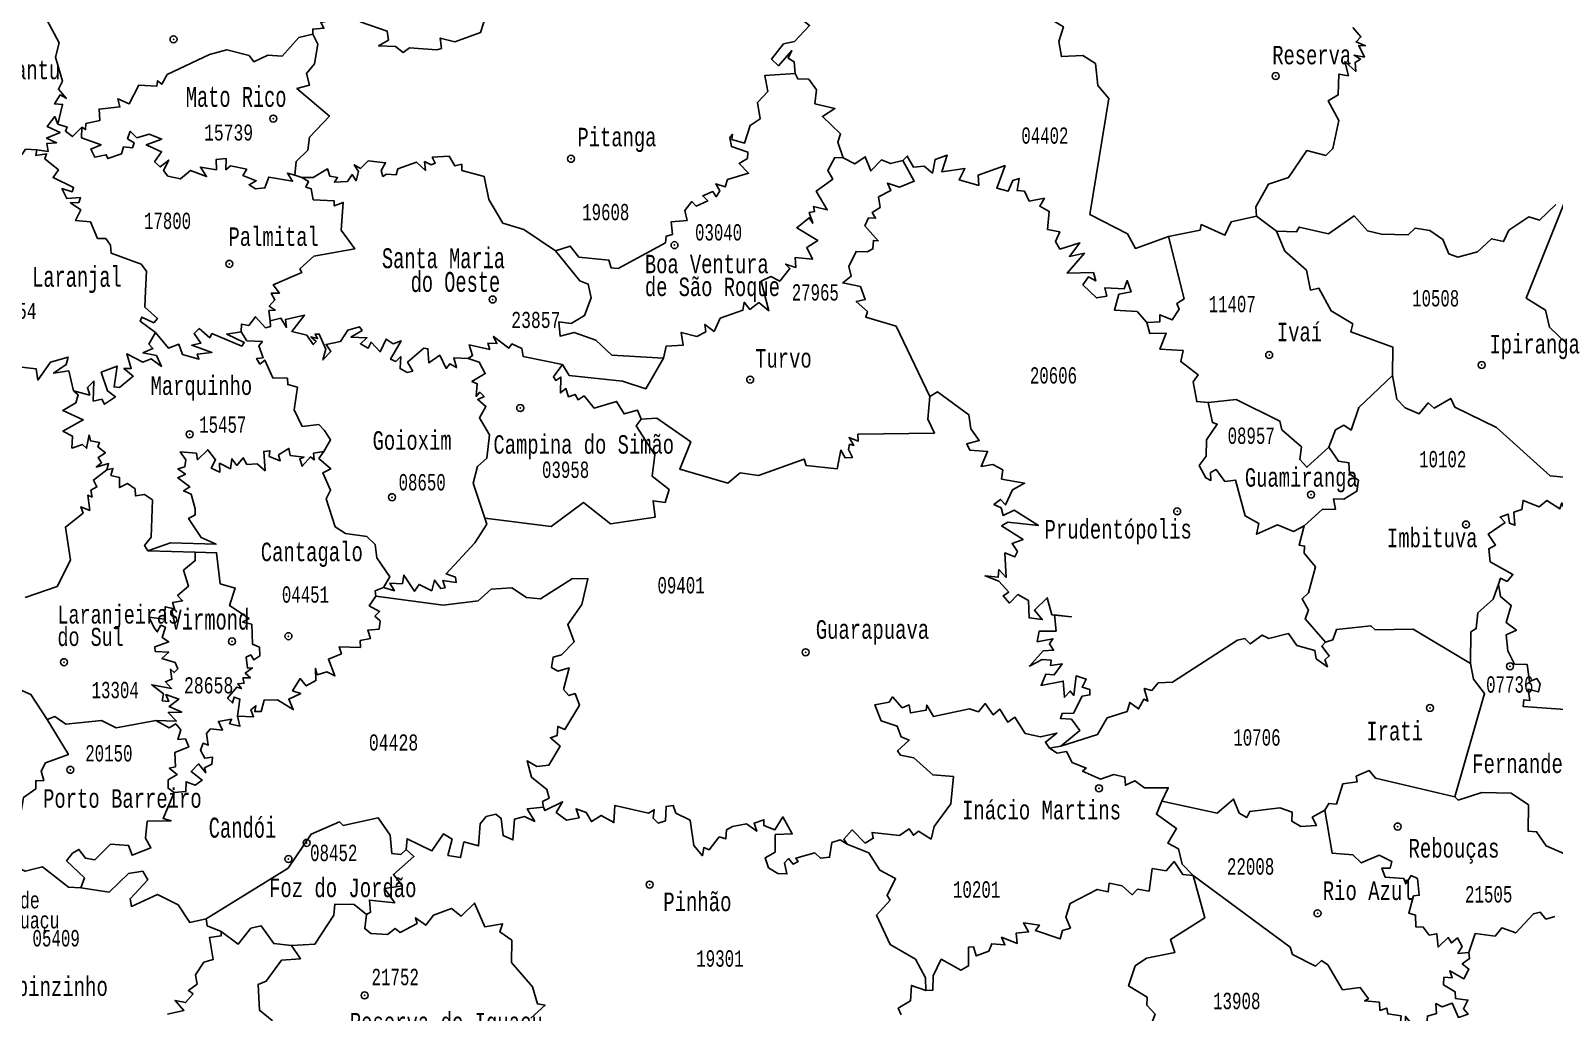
# Model space of a CAD drawing. Header units: millimetres. Extents: x 9851 to 10267, y 23387 to 23778.
# Drawn here: x 10066.15 to 10085.85, y 23466.18 to 23478.88 of the extents above; entities that cross this region are included whole.
import ezdxf
from ezdxf.enums import TextEntityAlignment as Align

# ---------------------------------------------------------------- set-up
doc = ezdxf.new("R2010")
doc.units = ezdxf.units.MM
doc.layers.add('3', color=7, linetype='Continuous')
doc.styles.add('MONOTXT', font='MONOTXT', dxfattribs={"height": 0.2})

# ---------------------------------------------------------------- blocks, each defined once
blk = doc.blocks.new('SEDE')
at = {"layer": '3', "color": 7, "linetype": 'Continuous'}
blk.add_circle((0, 0), 0.00451, dxfattribs=at)

msp = doc.modelspace()

# ---------------------------------------------------------------- linework, layer by layer
at = {"color": 7, "linetype": 'Continuous'}
for p, q in [((10069.572, 23477.01), (10069.662, 23476.978)), ((10081.998, 23476.478), (10082.258, 23476.285)), ((10067.671, 23472.153), (10068.283, 23472.136)), ((10079.322, 23469.603), (10079.469, 23469.627))]:
    msp.add_line(p, q, dxfattribs=at)
for points in [[(10079.367, 23480.116), (10079.096, 23479.913), (10079.04, 23479.661), (10078.824, 23479.619), (10078.964, 23479.468), (10078.869, 23479.276), (10078.966, 23479.064), (10079.183, 23479.121), (10079.504, 23478.928), (10079.444, 23478.738), (10079.477, 23478.542), (10079.753, 23478.558), (10079.92, 23478.453), (10079.947, 23478.17), (10080.092, 23477.999), (10079.844, 23476.503), (10080.33, 23476.25), (10080.434, 23476.062), (10080.863, 23476.218)], [(10066.509, 23477.67), (10066.569, 23477.925), (10066.464, 23477.93), (10066.535, 23478.047), (10066.615, 23478.004), (10066.514, 23478.12), (10066.566, 23478.226), (10066.478, 23478.534), (10066.522, 23478.719), (10066.365, 23479.018), (10066.248, 23479.065), (10066.166, 23479.24), (10066.05, 23479.272), (10066.033, 23479.442)], [(10076.073, 23479.248), (10076.253, 23479.215), (10076.104, 23479.035), (10076.222, 23478.945), (10076.028, 23478.737), (10075.886, 23478.707), (10075.731, 23478.508), (10075.821, 23478.425), (10075.992, 23478.62), (10075.947, 23478.522), (10076.023, 23478.476), (10076.037, 23478.322)], [(10069.804, 23478.831), (10069.802, 23478.898), (10069.947, 23478.91), (10069.905, 23478.983), (10069.971, 23478.997), (10069.988, 23479.102), (10070.11, 23479.039), (10070.283, 23479.15)], [(10070.415, 23478.991), (10070.765, 23478.87), (10070.782, 23478.756), (10070.653, 23478.68), (10070.872, 23478.673), (10070.969, 23478.596), (10071.054, 23478.654), (10071.404, 23478.629), (10071.465, 23478.649), (10071.45, 23478.782), (10071.64, 23478.735), (10071.969, 23478.854), (10072.046, 23479.096)], [(10066.818, 23477.63), (10066.866, 23477.6), (10066.87, 23477.677), (10067.05, 23477.717), (10067.041, 23477.864), (10067.309, 23477.893), (10067.284, 23477.998), (10067.43, 23477.934), (10067.552, 23478.175), (10067.785, 23478.159), (10067.796, 23478.231), (10067.849, 23478.186), (10067.92, 23478.309), (10068.467, 23478.571), (10068.691, 23478.628), (10068.979, 23478.557), (10069.042, 23478.476), (10069.223, 23478.562), (10069.408, 23478.549), (10069.621, 23478.789), (10069.804, 23478.831)], [(10069.804, 23478.831), (10069.867, 23478.703), (10069.823, 23478.449), (10069.72, 23478.324), (10069.758, 23478.172), (10069.597, 23478.13), (10070.017, 23477.774), (10069.761, 23477.5), (10069.738, 23477.331), (10069.587, 23477.187), (10069.572, 23477.01)], [(10083.244, 23478.919), (10083.348, 23478.796), (10083.286, 23478.734), (10083.406, 23478.682), (10083.32, 23478.687), (10083.395, 23478.537), (10083.26, 23478.561), (10083.344, 23478.51), (10083.275, 23478.467), (10083.281, 23478.352), (10083.14, 23478.478), (10083.188, 23478.295), (10083.065, 23478.317), (10083.055, 23478.048), (10082.927, 23477.971), (10083.063, 23477.717), (10082.986, 23477.353), (10082.895, 23477.265), (10082.649, 23477.327), (10082.413, 23476.98), (10082.154, 23476.895), (10081.99, 23476.599), (10081.998, 23476.478)], [(10072.939, 23476.03), (10073.13, 23476.092), (10073.242, 23475.949), (10073.628, 23475.911), (10073.658, 23475.812), (10073.751, 23475.804), (10074.36, 23476.136), (10074.37, 23476.222), (10074.45, 23476.244), (10074.434, 23476.406), (10074.639, 23476.425), (10074.611, 23476.553), (10074.702, 23476.668), (10074.758, 23476.608), (10074.907, 23476.677), (10074.842, 23476.743), (10074.971, 23476.798), (10075.016, 23476.73), (10075.062, 23476.805), (10075.01, 23476.896), (10075.134, 23476.858), (10075.16, 23476.955), (10075.434, 23477.035), (10075.312, 23477.159), (10075.42, 23477.226), (10075.425, 23477.308), (10075.215, 23477.379), (10075.192, 23477.492), (10075.225, 23477.538), (10075.219, 23477.472), (10075.382, 23477.425), (10075.453, 23477.653), (10075.583, 23477.736), (10075.549, 23477.95), (10075.684, 23478.092), (10075.643, 23478.297), (10076.037, 23478.322)], [(10076.037, 23478.322), (10076.07, 23478.253), (10076.213, 23478.25), (10076.311, 23478.115), (10076.293, 23477.931), (10076.55, 23477.871), (10076.388, 23477.769), (10076.624, 23477.544), (10076.589, 23477.436), (10076.656, 23477.234)], [(10066.237, 23477.336), (10066.384, 23477.317), (10066.366, 23477.42), (10066.491, 23477.428), (10066.362, 23477.49), (10066.537, 23477.561), (10066.37, 23477.637), (10066.468, 23477.767), (10066.509, 23477.67)], [(10066.509, 23477.67), (10066.626, 23477.632), (10066.604, 23477.579), (10066.696, 23477.509), (10066.818, 23477.63)], [(10066.818, 23477.63), (10066.813, 23477.494), (10067.065, 23477.402), (10066.933, 23477.346), (10066.985, 23477.244), (10067.133, 23477.273), (10067.151, 23477.225), (10067.33, 23477.284), (10067.357, 23477.374), (10067.47, 23477.361), (10067.495, 23477.427), (10067.408, 23477.48), (10067.442, 23477.577), (10067.53, 23477.493), (10067.688, 23477.54), (10067.851, 23477.476), (10067.649, 23477.4), (10067.847, 23477.312), (10067.758, 23477.184), (10067.828, 23477.117), (10067.941, 23477.205), (10067.873, 23477.071), (10067.929, 23476.996), (10068.092, 23476.962), (10068.221, 23477.072), (10068.429, 23476.991), (10068.35, 23477.114), (10068.556, 23477.079), (10068.555, 23477.214), (10068.681, 23477.225), (10068.679, 23477.079), (10068.738, 23477.131), (10068.948, 23477.086), (10068.9, 23477.007), (10069.072, 23476.938), (10068.979, 23476.885), (10069.061, 23476.833), (10069.183, 23476.845), (10069.232, 23476.985), (10069.54, 23476.932), (10069.475, 23477.036), (10069.572, 23477.01)], [(10065.351, 23477.082), (10065.286, 23477.245), (10065.325, 23477.302), (10065.375, 23477.172), (10065.495, 23477.18), (10065.518, 23477.12), (10065.709, 23477.313), (10065.815, 23477.276), (10065.791, 23477.365), (10065.93, 23477.455), (10066.046, 23477.281), (10066.091, 23477.346), (10066.237, 23477.336)], [(10067.771, 23474.977), (10067.569, 23475.12), (10067.593, 23475.175), (10067.747, 23475.102), (10067.793, 23475.158), (10067.632, 23475.304), (10067.642, 23475.515), (10067.652, 23475.768), (10067.586, 23475.858), (10067.195, 23476.003), (10067.189, 23476.106), (10067.127, 23476.192), (10067.02, 23476.191), (10066.927, 23476.406), (10066.736, 23476.422), (10066.803, 23476.56), (10066.67, 23476.654), (10066.78, 23476.658), (10066.799, 23476.719), (10066.624, 23476.706), (10066.559, 23476.837), (10066.691, 23476.796), (10066.71, 23476.849), (10066.446, 23476.979), (10066.515, 23477.077), (10066.34, 23477.22), (10066.361, 23477.287), (10066.222, 23477.265), (10066.237, 23477.336)], [(10072.939, 23476.03), (10072.531, 23476.307), (10072.26, 23476.39), (10072.078, 23476.694), (10072.019, 23476.993), (10071.729, 23477.069), (10071.73, 23477.151), (10071.639, 23477.13), (10071.566, 23477.254), (10071.346, 23477.241), (10071.384, 23477.166), (10071.332, 23477.142), (10071.247, 23477.186), (10071.259, 23477.07), (10071.141, 23477.178), (10070.9, 23477.093), (10070.879, 23477.015), (10070.756, 23477.023), (10070.708, 23476.994), (10070.685, 23477.07), (10070.742, 23477.171), (10070.519, 23477.193), (10070.417, 23477.097), (10070.338, 23477.144), (10070.393, 23477.055), (10070.362, 23476.937), (10070.31, 23477.017), (10070.249, 23476.926), (10070.082, 23476.918), (10070.122, 23476.978), (10070.023, 23476.996), (10069.993, 23477.091), (10069.809, 23476.979), (10069.662, 23476.978)], [(10076.656, 23477.234), (10076.549, 23477.237), (10076.458, 23477.072), (10076.524, 23476.96), (10076.309, 23476.804), (10076.452, 23476.561), (10076.272, 23476.604), (10076.288, 23476.539), (10076.218, 23476.528), (10076.264, 23476.388), (10076.219, 23476.458), (10076.058, 23476.329), (10076.328, 23476.167), (10076.186, 23476.076), (10076.262, 23475.924), (10076.038, 23475.946), (10076.046, 23475.817), (10075.912, 23475.86), (10075.968, 23475.801), (10075.838, 23475.638), (10075.722, 23475.698), (10075.597, 23475.637), (10075.696, 23475.256), (10075.566, 23475.362), (10075.452, 23475.273), (10075.378, 23475.367), (10075.361, 23475.264), (10075.069, 23475.16), (10074.988, 23474.99), (10074.87, 23475.079), (10074.882, 23474.985), (10074.766, 23474.923), (10074.565, 23474.976), (10074.587, 23474.81), (10074.368, 23474.798), (10074.333, 23474.644)], [(10076.656, 23477.234), (10076.808, 23477.154), (10076.943, 23477.248), (10077.015, 23477.064), (10077.151, 23477.206), (10077.269, 23477.16), (10077.429, 23477.201)], [(10077.429, 23477.201), (10077.486, 23477.256), (10077.568, 23477.111), (10077.702, 23477.125), (10077.811, 23477.037), (10077.844, 23477.211), (10078.002, 23477.268), (10077.933, 23477.052), (10078.231, 23477.094), (10078.155, 23476.951), (10078.409, 23476.877), (10078.404, 23477.011), (10078.749, 23477.133), (10078.642, 23476.843), (10078.79, 23476.803), (10078.848, 23476.942), (10078.932, 23476.967), (10078.904, 23476.811), (10078.999, 23476.802), (10079.063, 23476.674), (10079.258, 23476.711), (10079.197, 23476.607), (10079.321, 23476.541), (10079.298, 23476.307), (10079.457, 23476.279), (10079.4, 23476.154), (10079.458, 23476.055), (10079.718, 23476.133), (10079.581, 23475.96), (10079.775, 23476), (10079.554, 23475.741), (10079.891, 23475.75), (10079.922, 23475.642), (10079.829, 23475.696), (10079.755, 23475.59), (10079.93, 23475.423), (10080.063, 23475.446), (10080.04, 23475.555), (10080.287, 23475.541), (10080.328, 23475.647), (10080.378, 23475.503), (10080.222, 23475.47), (10080.162, 23475.266), (10080.456, 23475.245), (10080.581, 23475.106)], [(10077.429, 23477.201), (10077.576, 23476.932), (10077.384, 23476.853), (10077.231, 23476.907), (10077.272, 23476.811), (10077.115, 23476.729), (10077.135, 23476.593), (10077.03, 23476.526), (10077.077, 23476.453), (10076.985, 23476.458), (10076.938, 23476.354), (10077.111, 23476.161), (10077.049, 23476.165), (10077.042, 23476.056), (10076.966, 23476.019), (10076.823, 23476.024), (10076.729, 23475.827), (10076.761, 23475.702), (10076.651, 23475.617), (10076.88, 23475.569), (10076.942, 23475.402), (10076.827, 23475.377), (10076.971, 23475.248), (10076.95, 23475.175), (10077.34, 23475.056), (10077.778, 23474.146)], [(10069.662, 23476.978), (10069.745, 23476.929), (10069.714, 23476.856), (10069.782, 23476.834), (10069.807, 23476.692), (10070.08, 23476.677), (10070.079, 23476.611), (10070.195, 23476.657), (10070.17, 23476.3), (10070.344, 23476.056), (10069.816, 23475.963), (10069.635, 23475.8), (10069.66, 23475.751), (10069.291, 23475.591), (10069.371, 23475.485), (10069.265, 23475.485), (10069.313, 23475.398), (10069.239, 23475.316), (10069.318, 23475.265), (10069.236, 23475.258), (10069.252, 23475.128)], [(10086.011, 23476.734), (10085.486, 23475.42), (10085.733, 23475.265), (10085.785, 23475.044), (10086.009, 23474.83)], [(10080.863, 23476.218), (10081.27, 23476.299), (10081.286, 23476.37), (10081.592, 23476.233), (10081.671, 23476.407), (10081.998, 23476.478)], [(10082.258, 23476.285), (10082.518, 23476.279), (10082.551, 23476.338), (10082.929, 23476.252), (10083.26, 23476.483), (10083.435, 23476.291), (10083.616, 23476.247), (10083.959, 23476.239), (10084.049, 23476.326), (10084.241, 23476.294), (10084.409, 23476.178), (10084.483, 23475.994), (10084.601, 23475.949), (10084.855, 23476.018), (10085.035, 23476.187), (10085.191, 23476.151), (10085.26, 23476.298), (10085.519, 23476.472), (10085.658, 23476.427), (10085.87, 23476.631)], [(10082.258, 23476.285), (10082.364, 23476.029), (10082.646, 23475.781), (10082.698, 23475.523), (10082.806, 23475.547), (10082.966, 23475.254), (10083.243, 23475.086), (10083.218, 23474.982), (10083.763, 23474.787), (10083.756, 23474.418)], [(10080.581, 23475.106), (10080.752, 23475.114), (10080.752, 23475.205), (10080.91, 23475.139), (10080.998, 23475.277), (10080.971, 23475.351), (10081.064, 23475.409), (10080.863, 23476.218)], [(10072.939, 23476.03), (10073.252, 23475.642), (10073.363, 23475.601), (10073.402, 23475.424), (10073.315, 23475.194), (10073.141, 23475.09), (10072.984, 23475.112), (10072.999, 23474.93), (10073.182, 23474.976), (10073.459, 23474.878), (10073.667, 23474.683), (10074.333, 23474.644)], [(10069.252, 23475.128), (10069.255, 23475.052), (10069.191, 23475.037), (10069.062, 23475.179), (10068.975, 23475.064), (10068.882, 23475.084), (10068.875, 23474.985)], [(10069.252, 23475.128), (10069.391, 23475.159), (10069.463, 23475.041), (10069.45, 23475.144), (10069.697, 23475.199), (10069.532, 23474.987), (10069.725, 23474.942), (10069.807, 23474.82), (10069.845, 23474.861), (10069.778, 23474.921), (10069.865, 23474.897), (10069.832, 23474.954), (10069.886, 23474.954), (10069.97, 23474.76), (10069.933, 23474.621), (10070.037, 23474.731), (10069.974, 23474.821), (10070.162, 23474.86), (10070.257, 23475.007), (10070.407, 23475.049), (10070.442, 23475.003), (10070.295, 23474.914), (10070.502, 23474.907), (10070.418, 23474.83), (10070.518, 23474.775), (10070.555, 23474.85), (10070.673, 23474.726), (10070.75, 23474.891), (10070.839, 23474.831), (10070.944, 23474.868), (10070.807, 23474.629), (10070.875, 23474.601), (10070.939, 23474.664), (10070.93, 23474.51), (10071.024, 23474.459), (10071.095, 23474.477), (10071.027, 23474.593), (10071.237, 23474.771), (10071.29, 23474.766), (10071.302, 23474.582), (10071.442, 23474.681), (10071.527, 23474.512), (10071.573, 23474.57), (10071.66, 23474.521), (10071.624, 23474.648), (10071.809, 23474.638)], [(10080.581, 23475.106), (10080.622, 23474.961), (10080.832, 23474.965), (10080.752, 23474.759), (10081.052, 23474.742), (10081.021, 23474.599), (10081.245, 23474.429), (10081.179, 23474.337), (10081.228, 23474.083), (10081.375, 23474.069)], [(10067.771, 23474.977), (10067.685, 23474.823), (10067.735, 23474.768), (10067.607, 23474.712), (10067.781, 23474.677), (10067.845, 23474.537), (10067.715, 23474.635), (10067.605, 23474.59), (10067.399, 23474.701), (10067.456, 23474.512), (10067.362, 23474.511), (10067.481, 23474.41), (10067.304, 23474.263), (10067.233, 23474.271), (10067.274, 23474.542), (10067.069, 23474.462), (10067.147, 23474.221), (10067.252, 23474.144), (10067.112, 23474.047), (10067.074, 23474.113), (10066.964, 23474.089), (10066.972, 23474.347), (10066.889, 23474.266), (10066.92, 23474.166), (10066.71, 23474.223)], [(10068.875, 23474.985), (10068.69, 23474.954), (10068.917, 23474.848), (10068.887, 23474.8), (10068.498, 23474.962), (10068.471, 23474.907), (10068.335, 23475.026), (10068.267, 23474.961), (10068.356, 23474.839), (10068.238, 23474.81), (10068.498, 23474.717), (10068.309, 23474.696), (10068.331, 23474.629), (10068.119, 23474.689), (10068.069, 23474.823), (10067.936, 23474.775), (10067.771, 23474.977)], [(10068.875, 23474.985), (10068.951, 23474.869), (10069.151, 23474.857), (10069.106, 23474.804), (10069.16, 23474.65), (10069.076, 23474.641), (10069.118, 23474.567), (10069.182, 23474.619), (10069.284, 23474.388), (10069.475, 23474.383), (10069.478, 23474.302), (10069.603, 23474.268), (10069.561, 23473.975), (10069.666, 23473.759), (10069.881, 23473.784), (10069.952, 23473.71), (10070.032, 23473.588), (10069.947, 23473.439)], [(10071.809, 23474.638), (10071.867, 23474.677), (10071.823, 23474.815), (10072.089, 23474.756), (10072.066, 23474.838), (10072.181, 23474.832), (10072.139, 23474.925), (10072.335, 23474.772), (10072.375, 23474.827), (10072.503, 23474.77), (10072.522, 23474.663), (10073.028, 23474.561)], [(10065.959, 23474.537), (10066.225, 23474.506), (10066.247, 23474.361), (10066.411, 23474.593), (10066.64, 23474.657), (10066.616, 23474.56), (10066.452, 23474.449), (10066.647, 23474.478), (10066.71, 23474.223)], [(10071.809, 23474.638), (10071.953, 23474.593), (10072.031, 23474.444), (10071.858, 23474.34), (10071.927, 23474.313), (10071.915, 23474.149), (10071.961, 23474.203), (10072.016, 23474.146), (10071.935, 23474.108), (10072.039, 23474.02), (10071.956, 23473.874), (10072.088, 23473.651), (10072.053, 23473.35), (10071.932, 23473.243), (10071.877, 23473.026), (10072.026, 23472.574)], [(10074.047, 23473.857), (10073.998, 23473.972), (10073.826, 23473.922), (10073.728, 23474.085), (10073.438, 23473.998), (10073.308, 23474.155), (10073.23, 23474.107), (10073.195, 23474.174), (10073.107, 23474.145), (10073.074, 23474.251), (10073.003, 23474.195), (10073.007, 23474.398), (10072.944, 23474.354), (10072.912, 23474.404), (10073.028, 23474.561)], [(10073.028, 23474.561), (10073.117, 23474.42), (10073.806, 23474.348), (10074.106, 23474.249), (10074.333, 23474.644)], [(10082.933, 23473.491), (10083.021, 23473.715), (10083.127, 23473.777), (10083.222, 23473.714), (10083.32, 23474.005), (10083.756, 23474.418)], [(10083.756, 23474.418), (10083.815, 23474.115), (10083.92, 23474.003), (10084.102, 23473.925), (10084.218, 23474.066), (10084.297, 23473.996), (10084.51, 23474.123), (10084.563, 23474.009), (10085.102, 23473.748), (10085.794, 23473.121), (10086.063, 23473.095), (10086.272, 23472.647)], [(10066.71, 23474.223), (10066.771, 23474.168), (10066.738, 23474.065), (10066.571, 23473.967), (10066.836, 23473.845), (10066.572, 23473.701), (10066.695, 23473.636), (10066.688, 23473.482), (10066.824, 23473.527), (10066.878, 23473.479), (10066.91, 23473.651), (10066.929, 23473.576), (10067.045, 23473.553), (10067.025, 23473.498), (10067.122, 23473.42), (10067.027, 23473.359), (10067.072, 23473.292), (10067.003, 23473.236), (10067.163, 23473.281), (10067.139, 23473.199)], [(10077.778, 23474.146), (10077.752, 23473.853), (10077.837, 23473.675), (10076.847, 23473.659), (10076.85, 23473.569), (10076.733, 23473.616), (10076.797, 23473.516), (10076.741, 23473.531), (10076.728, 23473.464), (10076.776, 23473.359), (10076.682, 23473.357), (10076.629, 23473.456), (10076.58, 23473.214), (10076.179, 23473.254), (10076.151, 23473.339), (10075.561, 23473.127), (10075.327, 23473.16), (10075.167, 23473.027), (10074.544, 23473.207), (10074.688, 23473.563), (10074.247, 23473.87), (10074.047, 23473.857)], [(10077.778, 23474.146), (10077.878, 23474.208), (10078.281, 23473.911), (10078.305, 23473.729), (10078.415, 23473.58), (10078.254, 23473.537), (10078.296, 23473.452), (10078.523, 23473.437), (10078.439, 23473.243), (10078.592, 23473.268), (10078.72, 23473.199), (10078.705, 23473.08), (10079.002, 23473.026), (10078.844, 23472.943), (10078.757, 23472.746), (10078.692, 23472.818), (10078.606, 23472.751), (10078.701, 23472.707), (10078.724, 23472.61), (10078.868, 23472.678), (10079.181, 23472.479), (10078.787, 23472.523), (10078.705, 23472.474), (10078.983, 23472.299), (10078.841, 23472.247), (10078.91, 23472.143), (10078.877, 23472.076), (10078.748, 23472.126), (10078.763, 23471.808), (10078.669, 23471.91), (10078.662, 23471.812), (10078.492, 23471.829), (10078.67, 23471.762), (10078.798, 23471.619), (10078.724, 23471.57), (10078.808, 23471.478), (10078.916, 23471.588), (10079.052, 23471.511), (10079.061, 23471.288), (10079.23, 23471.264), (10079.129, 23471.385), (10079.295, 23471.547), (10079.356, 23471.327), (10079.606, 23471.301), (10079.389, 23471.323), (10079.408, 23471.114), (10079.189, 23471.112), (10079.165, 23470.978), (10079.369, 23471.017), (10079.322, 23470.952), (10079.377, 23470.867), (10079.242, 23470.859), (10079.064, 23470.663), (10079.227, 23470.746), (10079.345, 23470.741), (10079.337, 23470.668), (10079.488, 23470.69), (10079.385, 23470.548), (10079.278, 23470.56), (10079.214, 23470.413), (10079.501, 23470.469), (10079.517, 23470.26), (10079.592, 23470.34), (10079.639, 23470.283), (10079.669, 23470.537), (10079.798, 23470.494), (10079.747, 23470.389), (10079.845, 23470.358), (10079.847, 23470.29), (10079.746, 23470.272), (10079.633, 23470.055), (10079.487, 23470.05), (10079.465, 23469.985), (10079.608, 23469.978), (10079.715, 23469.828), (10079.469, 23469.627)], [(10081.375, 23474.069), (10081.738, 23474.109), (10082.302, 23473.83), (10082.326, 23473.718), (10082.582, 23473.496), (10082.56, 23473.332), (10082.65, 23473.234), (10082.933, 23473.491)], [(10082.615, 23472.477), (10082.479, 23472.404), (10082.269, 23472.488), (10082.001, 23472.366), (10082.029, 23472.508), (10081.854, 23472.603), (10081.728, 23473.068), (10081.591, 23473.047), (10081.476, 23473.204), (10081.405, 23473.164), (10081.411, 23473.064), (10081.344, 23473.095), (10081.257, 23473.256), (10081.35, 23473.377), (10081.352, 23473.589), (10081.492, 23473.789), (10081.432, 23473.811), (10081.375, 23474.069)], [(10074.047, 23473.857), (10073.982, 23473.77), (10074.222, 23473.394), (10074.19, 23473.117), (10074.408, 23472.945), (10074.355, 23472.779), (10074.2, 23472.8), (10074.228, 23472.59), (10073.649, 23472.501), (10073.301, 23472.777), (10072.884, 23472.468), (10072.026, 23472.574)], [(10082.933, 23473.491), (10083.058, 23473.311), (10083.193, 23473.292), (10083.2, 23473.147), (10083.319, 23473.066), (10083.298, 23472.923), (10083.13, 23472.819), (10082.996, 23472.826), (10083.021, 23472.693), (10082.85, 23472.689), (10082.615, 23472.477)], [(10069.947, 23473.439), (10069.812, 23473.417), (10069.819, 23473.327), (10069.774, 23473.367), (10069.666, 23473.246), (10069.635, 23473.343), (10069.688, 23473.364), (10069.51, 23473.387), (10069.493, 23473.477), (10069.361, 23473.395), (10069.382, 23473.317), (10069.239, 23473.373), (10069.248, 23473.446), (10069.169, 23473.438), (10069.185, 23473.187), (10069.083, 23473.279), (10068.951, 23473.269), (10068.904, 23473.356), (10068.822, 23473.257), (10068.756, 23473.343), (10068.737, 23473.213), (10068.598, 23473.286), (10068.602, 23473.17), (10068.49, 23473.222), (10068.545, 23473.327), (10068.444, 23473.46), (10068.314, 23473.33), (10068.297, 23473.415), (10068.09, 23473.432), (10068.161, 23473.328), (10068.147, 23473.239), (10068.058, 23473.212), (10068.156, 23473.145), (10068.057, 23473.098), (10068.215, 23472.979), (10068.132, 23472.927), (10068.231, 23472.885), (10068.284, 23472.695), (10068.284, 23472.616), (10068.197, 23472.572), (10068.36, 23472.324), (10068.552, 23472.237), (10067.961, 23472.256), (10067.671, 23472.153)], [(10069.947, 23473.439), (10069.881, 23473.348), (10070.035, 23473.214), (10069.934, 23473.163), (10070.033, 23472.935), (10069.973, 23472.823), (10070.091, 23472.464), (10070.224, 23472.375), (10070.499, 23472.338), (10070.61, 23472.233), (10070.632, 23472.06), (10070.796, 23471.818), (10070.714, 23471.678)], [(10066.084, 23471.549), (10066.497, 23471.691), (10066.67, 23472.031), (10066.604, 23472.46), (10066.834, 23472.639), (10066.805, 23472.723), (10066.919, 23472.675), (10066.894, 23472.871), (10066.949, 23472.847), (10066.935, 23472.936), (10067.013, 23472.979), (10066.966, 23473.068), (10067.139, 23473.199)], [(10067.139, 23473.199), (10067.219, 23473.218), (10067.193, 23473.127), (10067.304, 23473.099), (10067.305, 23472.971), (10067.407, 23473.024), (10067.507, 23472.953), (10067.512, 23472.862), (10067.625, 23472.882), (10067.731, 23472.811), (10067.715, 23472.329), (10067.628, 23472.222), (10067.671, 23472.153)], [(10085.125, 23471.72), (10085.152, 23471.798), (10085.239, 23471.757), (10085.314, 23471.847), (10085.018, 23472.011), (10085.001, 23472.179), (10085.087, 23472.226), (10084.995, 23472.37), (10085.213, 23472.519), (10085.147, 23472.587), (10085.254, 23472.627), (10085.268, 23472.509), (10085.34, 23472.484), (10085.326, 23472.654), (10085.428, 23472.686), (10085.444, 23472.805), (10085.653, 23472.721), (10085.752, 23472.803), (10085.92, 23472.696), (10085.944, 23472.773), (10085.999, 23472.653), (10086.135, 23472.628), (10086.245, 23472.495), (10086.272, 23472.647)], [(10072.026, 23472.574), (10072.052, 23472.497), (10071.898, 23472.257), (10071.525, 23471.857), (10071.646, 23471.814), (10071.657, 23471.744), (10071.483, 23471.771), (10071.513, 23471.676), (10071.455, 23471.664), (10071.374, 23471.775), (10071.339, 23471.637), (10071.177, 23471.718), (10071.117, 23471.631), (10070.98, 23471.84), (10070.96, 23471.727), (10070.799, 23471.735), (10070.858, 23471.637), (10070.714, 23471.678)], [(10082.89, 23470.97), (10082.628, 23471.272), (10082.67, 23471.385), (10082.588, 23471.532), (10082.672, 23471.608), (10082.76, 23471.947), (10082.617, 23472.123), (10082.62, 23472.214), (10082.549, 23472.226), (10082.615, 23472.477)], [(10067.774, 23469.959), (10068.039, 23469.95), (10067.934, 23470.064), (10068.108, 23470.067), (10067.945, 23470.139), (10068.071, 23470.236), (10067.903, 23470.295), (10067.94, 23470.205), (10067.857, 23470.215), (10067.872, 23470.305), (10067.721, 23470.422), (10067.978, 23470.374), (10067.897, 23470.459), (10067.981, 23470.492), (10067.961, 23470.622), (10068.009, 23470.578), (10068.057, 23470.625), (10068.022, 23470.711), (10067.853, 23470.761), (10067.941, 23470.842), (10067.763, 23470.853), (10067.759, 23470.911), (10067.94, 23470.976), (10067.855, 23471.034), (10067.897, 23471.164), (10067.84, 23471.191), (10067.791, 23471.105), (10067.756, 23471.153), (10067.684, 23471.294), (10067.886, 23471.27), (10067.895, 23471.43), (10068.015, 23471.403), (10067.989, 23471.483), (10068.119, 23471.508), (10068.055, 23471.576), (10068.195, 23471.695), (10068.132, 23471.901), (10068.283, 23472.026), (10068.283, 23472.136)], [(10068.283, 23472.136), (10068.559, 23472.127), (10068.606, 23471.728), (10068.801, 23471.67), (10068.727, 23471.444), (10068.979, 23471.278), (10068.894, 23471.229), (10069.013, 23471.203), (10069.022, 23470.947), (10069.112, 23470.907), (10069.117, 23470.793), (10069.042, 23470.742), (10069, 23470.806), (10068.94, 23470.779), (10068.958, 23470.637), (10069.021, 23470.638), (10068.93, 23470.573), (10068.996, 23470.509), (10068.899, 23470.51), (10068.916, 23470.443), (10068.832, 23470.433), (10068.88, 23470.371), (10068.819, 23470.391), (10068.701, 23470.247), (10068.765, 23470.186), (10068.785, 23470.261), (10068.86, 23470.234), (10068.829, 23470.016)], [(10070.615, 23471.568), (10071.487, 23471.452), (10071.941, 23471.508), (10072.106, 23471.655), (10072.373, 23471.675), (10072.564, 23471.549), (10072.747, 23471.531), (10073.158, 23471.794), (10073.359, 23471.792), (10073.28, 23471.458), (10073.097, 23471.199), (10073.18, 23470.977), (10073.015, 23470.806), (10072.908, 23470.777), (10072.889, 23470.644), (10072.97, 23470.597), (10073.114, 23470.641), (10073.044, 23470.359), (10073.113, 23470.282), (10073.192, 23470.308), (10073.249, 23470.159), (10073.06, 23469.844), (10072.969, 23469.882), (10072.962, 23469.766), (10072.874, 23469.735), (10072.999, 23469.629), (10072.855, 23469.38), (10072.697, 23469.364), (10072.572, 23469.436), (10072.629, 23469.225), (10072.827, 23469.067), (10072.858, 23468.955), (10072.77, 23468.91), (10072.785, 23468.838)], [(10084.765, 23470.697), (10084.769, 23471.104), (10084.84, 23471.147), (10084.861, 23471.353), (10085.057, 23471.527), (10085.125, 23471.72)], [(10087.212, 23469.651), (10086.767, 23469.627), (10086.672, 23469.54), (10086.43, 23469.793), (10086.437, 23470.036), (10086.313, 23470.235), (10086.049, 23470.095), (10085.445, 23470.141), (10085.453, 23470.226), (10085.533, 23470.218), (10085.509, 23470.365), (10085.642, 23470.329), (10085.667, 23470.435), (10085.623, 23470.502), (10085.527, 23470.464), (10085.499, 23470.683), (10085.334, 23470.688), (10085.246, 23470.858), (10085.227, 23471.066), (10085.358, 23471.125), (10085.225, 23471.226), (10085.291, 23471.447), (10085.152, 23471.562), (10085.125, 23471.72)], [(10070.615, 23471.568), (10070.532, 23471.442), (10070.666, 23471.37), (10070.605, 23471.309), (10070.673, 23471.247), (10070.659, 23471.141), (10070.512, 23471.126), (10070.548, 23471.019), (10070.415, 23470.993), (10070.418, 23470.904), (10070.141, 23470.911), (10070.172, 23470.823), (10070.005, 23470.754), (10070.089, 23470.535), (10069.983, 23470.587), (10069.86, 23470.55), (10069.836, 23470.634), (10069.843, 23470.474), (10069.717, 23470.406), (10069.641, 23470.501), (10069.542, 23470.344), (10069.646, 23470.308), (10069.491, 23470.233), (10069.55, 23470.101), (10069.344, 23470.225), (10069.174, 23470.224), (10069.135, 23470.074), (10069.053, 23470.074), (10069.068, 23470.15), (10069.002, 23470.099), (10069.037, 23470.007), (10068.829, 23470.016)], [(10070.714, 23471.678), (10070.609, 23471.635), (10070.615, 23471.568)], [(10082.89, 23470.97), (10082.984, 23471.004), (10083.034, 23471.136), (10083.478, 23471.183), (10083.532, 23471.13), (10084.022, 23471.14), (10084.765, 23470.697)], [(10079.469, 23469.627), (10079.946, 23469.779), (10080.07, 23469.993), (10080.326, 23470.077), (10080.362, 23470.193), (10080.476, 23470.109), (10080.543, 23470.234), (10080.596, 23470.208), (10080.549, 23470.374), (10080.648, 23470.349), (10080.729, 23470.447), (10080.915, 23470.455), (10081.753, 23470.998), (10081.85, 23471.021), (10081.916, 23470.95), (10082.072, 23471.064), (10082.157, 23471.021), (10082.412, 23471.085), (10082.522, 23470.929), (10082.755, 23470.864), (10082.772, 23470.757), (10082.915, 23470.654), (10082.883, 23470.743), (10082.939, 23470.793), (10082.843, 23470.918), (10082.89, 23470.97)], [(10065.098, 23470.496), (10065.329, 23470.503), (10065.41, 23470.621), (10066.159, 23470.297), (10066.371, 23469.974)], [(10084.765, 23470.697), (10084.804, 23470.492), (10084.946, 23470.307), (10084.562, 23468.973)], [(10079.322, 23469.603), (10079.27, 23469.681), (10079.419, 23469.797), (10079.206, 23469.746), (10079.011, 23469.789), (10078.877, 23470.002), (10078.787, 23469.937), (10078.68, 23470.106), (10078.596, 23470.033), (10078.494, 23470.177), (10078.406, 23470.073), (10078.289, 23470.11), (10077.823, 23470.01), (10077.738, 23470.159), (10077.731, 23470.094), (10077.528, 23470.058), (10077.51, 23470.16), (10077.42, 23470.124), (10077.294, 23470.264), (10077.25, 23470.194), (10077.065, 23470.161), (10077.15, 23469.956), (10077.355, 23469.887), (10077.405, 23469.746), (10077.51, 23469.706), (10077.36, 23469.565), (10077.398, 23469.512), (10077.569, 23469.478), (10077.815, 23469.256), (10078.083, 23469.234), (10078.049, 23468.881), (10077.834, 23468.59), (10077.794, 23468.425), (10077.632, 23468.528), (10077.565, 23468.476), (10077.508, 23468.559), (10077.383, 23468.472), (10077.03, 23468.511), (10077.045, 23468.436), (10076.942, 23468.374), (10076.772, 23468.545), (10076.666, 23468.426), (10076.709, 23468.358)], [(10066.371, 23469.974), (10066.643, 23469.519), (10066.347, 23469.413), (10066.292, 23469.303), (10066.326, 23469.185), (10066.222, 23469.18), (10066.221, 23469.077), (10066.064, 23468.965), (10066.033, 23468.783), (10065.837, 23468.67), (10065.752, 23468.695), (10065.582, 23468.634), (10065.643, 23468.553), (10065.607, 23468.396), (10065.451, 23468.337)], [(10066.371, 23469.974), (10066.469, 23470.009), (10066.61, 23469.911), (10067.073, 23469.961), (10067.26, 23469.864), (10067.774, 23469.959)], [(10068.01, 23469.03), (10067.931, 23469.083), (10067.933, 23469.191), (10068.05, 23469.261), (10067.947, 23469.344), (10068.029, 23469.362), (10068.017, 23469.544), (10068.2, 23469.62), (10068.155, 23469.724), (10068.058, 23469.713), (10068.096, 23469.84), (10068.032, 23469.918), (10067.947, 23469.866), (10067.774, 23469.959)], [(10068.829, 23470.016), (10068.86, 23469.885), (10068.727, 23469.918), (10068.752, 23469.976), (10068.583, 23469.948), (10068.635, 23469.833), (10068.482, 23469.85), (10068.43, 23469.791), (10068.45, 23469.638), (10068.385, 23469.665), (10068.351, 23469.574), (10068.406, 23469.471), (10068.505, 23469.487), (10068.498, 23469.394), (10068.401, 23469.348), (10068.418, 23469.283), (10068.324, 23469.398), (10068.23, 23469.301), (10068.373, 23469.188), (10068.282, 23469.122), (10068.164, 23469.167), (10068.16, 23469.039), (10068.01, 23469.03)], [(10080.777, 23468.914), (10080.858, 23469.09), (10080.55, 23469.087), (10080.425, 23469.181), (10080.306, 23469.121), (10080.298, 23469.227), (10080.154, 23469.26), (10079.983, 23469.202), (10079.751, 23469.303), (10079.798, 23469.344), (10079.617, 23469.414), (10079.542, 23469.56), (10079.424, 23469.537), (10079.322, 23469.603)], [(10082.881, 23468.801), (10082.932, 23468.886), (10083.032, 23468.879), (10083.117, 23469.142), (10083.301, 23469.166), (10083.288, 23469.238), (10083.455, 23469.314), (10083.536, 23469.215), (10084.562, 23468.973)], [(10068.01, 23469.03), (10067.867, 23468.693), (10067.971, 23468.663), (10067.663, 23468.657), (10067.642, 23468.439), (10067.71, 23468.314), (10067.466, 23468.216), (10067.421, 23468.345), (10067.187, 23468.359), (10066.985, 23468.159), (10066.864, 23468.178), (10066.78, 23468.292), (10066.698, 23468.245), (10066.619, 23468.144), (10066.851, 23467.924), (10066.804, 23467.794)], [(10084.562, 23468.973), (10084.604, 23468.929), (10084.91, 23469.029), (10085.292, 23469.018), (10085.516, 23468.867), (10085.512, 23468.528), (10085.619, 23468.52), (10085.742, 23468.34), (10085.979, 23468.236), (10086.179, 23468.318)], [(10072.785, 23468.838), (10072.573, 23468.819), (10072.67, 23468.655), (10072.54, 23468.717), (10072.408, 23468.684), (10072.388, 23468.416), (10072.261, 23468.471), (10072.237, 23468.694), (10072.169, 23468.749), (10072.043, 23468.719), (10071.967, 23468.621), (10071.943, 23468.338), (10071.755, 23468.389), (10071.713, 23468.187), (10071.548, 23468.213), (10071.602, 23468.426), (10071.491, 23468.493), (10071.342, 23468.272), (10071.02, 23468.43), (10071.01, 23468.293)], [(10076.709, 23468.358), (10076.62, 23468.417), (10076.509, 23468.38), (10076.482, 23468.192), (10076.363, 23468.177), (10076.289, 23468.246), (10076.045, 23468.177), (10076.075, 23468.135), (10076.009, 23468.102), (10075.95, 23468.174), (10075.899, 23468.12), (10075.93, 23467.975), (10075.814, 23467.98), (10075.691, 23468.054), (10075.648, 23468.184), (10075.778, 23468.256), (10075.78, 23468.483), (10076, 23468.493), (10075.879, 23468.713), (10075.776, 23468.546), (10075.631, 23468.603), (10075.632, 23468.676), (10075.508, 23468.632), (10075.54, 23468.528), (10075.408, 23468.622), (10075.227, 23468.589), (10075.151, 23468.546), (10075.14, 23468.429), (10075.055, 23468.453), (10074.927, 23468.288), (10074.855, 23468.315), (10074.839, 23468.211), (10074.729, 23468.341), (10074.678, 23468.669), (10074.495, 23468.762), (10074.462, 23468.861), (10074.369, 23468.848), (10074.362, 23468.662), (10074.266, 23468.633), (10074.201, 23468.696), (10074.215, 23468.804), (10074.142, 23468.761), (10073.707, 23468.862), (10073.695, 23468.64), (10073.528, 23468.732), (10073.403, 23468.652), (10073.336, 23468.768), (10073.206, 23468.818), (10073.247, 23468.702), (10073.083, 23468.67), (10072.949, 23468.771), (10073.03, 23468.909), (10072.802, 23468.795), (10072.785, 23468.838)], [(10080.777, 23468.914), (10080.705, 23468.747), (10080.967, 23468.562), (10080.853, 23468.374), (10080.993, 23468.299), (10081.038, 23468.102), (10081.179, 23467.954)], [(10082.881, 23468.801), (10082.717, 23468.708), (10082.773, 23468.6), (10082.573, 23468.589), (10082.455, 23468.657), (10082.462, 23468.772), (10082.3, 23468.829), (10081.912, 23468.783), (10081.874, 23468.704), (10081.777, 23468.763), (10081.703, 23468.943), (10081.49, 23468.762), (10080.777, 23468.914)], [(10084.743, 23466.961), (10084.602, 23466.947), (10084.657, 23467.035), (10084.595, 23467.147), (10084.519, 23467.083), (10084.478, 23467.153), (10084.349, 23467.029), (10084.328, 23467.202), (10084.232, 23467.185), (10084.154, 23467.288), (10084.057, 23467.292), (10084.056, 23467.444), (10083.968, 23467.469), (10084.029, 23467.691), (10084.102, 23467.699), (10084.078, 23467.916), (10083.998, 23467.954), (10083.928, 23467.847), (10083.902, 23467.916), (10083.662, 23467.934), (10083.617, 23468.049), (10083.726, 23468.051), (10083.748, 23468.137), (10083.585, 23468.218), (10083.353, 23468.118), (10083.244, 23468.222), (10082.977, 23468.244), (10082.881, 23468.801)], [(10068.426, 23467.393), (10069.482, 23468.05), (10069.78, 23468.488), (10070.146, 23468.65), (10070.196, 23468.602), (10070.649, 23468.7), (10070.802, 23468.477), (10070.823, 23468.241), (10070.941, 23468.227), (10071.01, 23468.293)], [(10066.804, 23467.794), (10066.644, 23467.802), (10066.307, 23468.066), (10066.086, 23468.01), (10065.921, 23468.083), (10065.8, 23467.987), (10065.762, 23468.192), (10065.451, 23468.337)], [(10071.01, 23468.293), (10071.11, 23468.201), (10070.845, 23467.967), (10070.96, 23467.82), (10070.728, 23467.788), (10070.861, 23467.6), (10070.533, 23467.637), (10070.55, 23467.48), (10070.498, 23467.451)], [(10077.727, 23466.466), (10077.72, 23466.633), (10077.591, 23466.872), (10077.266, 23467.062), (10077.088, 23467.44), (10077.264, 23467.637), (10077.224, 23467.697), (10077.335, 23467.915), (10077.131, 23468.022), (10076.988, 23468.249), (10076.709, 23468.358)], [(10066.804, 23467.794), (10067.17, 23467.741), (10067.421, 23467.979), (10067.605, 23468.01), (10067.668, 23467.899), (10067.44, 23467.654), (10067.458, 23467.556), (10067.797, 23467.711), (10068.064, 23467.574), (10068.212, 23467.348), (10068.426, 23467.393)], [(10081.179, 23467.954), (10081.047, 23467.968), (10080.935, 23468.135), (10080.831, 23468.015), (10080.651, 23468.045), (10080.61, 23467.754), (10080.462, 23467.777), (10080.392, 23467.706), (10080.265, 23467.82), (10080.093, 23467.855), (10080.083, 23467.744), (10079.942, 23467.774), (10079.592, 23467.595), (10079.533, 23467.415), (10079.595, 23467.275), (10079.494, 23467.243), (10079.46, 23467.136), (10079.141, 23467.244), (10079.193, 23467.314), (10078.987, 23467.341), (10079.054, 23467.225), (10078.893, 23467.209), (10078.904, 23467.076), (10078.705, 23467.157), (10078.747, 23467.057), (10078.577, 23467.072), (10078.538, 23466.976), (10078.377, 23466.915), (10078.342, 23467.033), (10078.277, 23467.029), (10078.278, 23466.785), (10078.178, 23466.731), (10077.924, 23466.872), (10077.819, 23466.656), (10077.818, 23466.474), (10077.727, 23466.466)], [(10081.179, 23467.954), (10081.33, 23467.409), (10080.888, 23467.129), (10080.942, 23466.959), (10080.578, 23466.886), (10080.43, 23466.785), (10080.347, 23466.528), (10080.584, 23466.382), (10080.581, 23466.277), (10080.689, 23466.16), (10080.635, 23466.017), (10080.677, 23465.746), (10080.895, 23465.592), (10080.877, 23465.503), (10081.38, 23465.401)], [(10081.179, 23467.954), (10082.433, 23467.027), (10082.466, 23466.935), (10082.761, 23466.784), (10082.839, 23466.854), (10082.923, 23466.798), (10083.112, 23466.478), (10083.337, 23466.505), (10083.445, 23466.361), (10083.396, 23466.334), (10083.588, 23466.317), (10083.595, 23466.21), (10083.683, 23466.241), (10083.696, 23466.165), (10083.867, 23466.14), (10083.862, 23466.057), (10083.925, 23466.054), (10083.925, 23466.134), (10083.987, 23466.06)], [(10070.498, 23467.451), (10070.337, 23467.58), (10070.087, 23467.583), (10070.076, 23467.44), (10069.83, 23467.068), (10069.525, 23467.05)], [(10070.498, 23467.451), (10070.473, 23467.269), (10070.551, 23467.203), (10070.767, 23467.192), (10070.868, 23467.268), (10070.933, 23467.219), (10071.149, 23467.334), (10071.128, 23467.408), (10071.262, 23467.311), (10071.363, 23467.44), (10071.595, 23467.529), (10071.719, 23467.428), (10071.893, 23467.599), (10072.024, 23467.293), (10072.256, 23467.332), (10072.221, 23467.225), (10072.373, 23467.118), (10072.37, 23466.828), (10072.64, 23466.516), (10072.707, 23466.295), (10072.805, 23466.279), (10072.622, 23466.112)], [(10068.426, 23467.393), (10068.437, 23467.305), (10068.617, 23467.232)], [(10085.854, 23467.426), (10085.739, 23467.392), (10085.665, 23467.479), (10085.579, 23467.461), (10085.349, 23467.213), (10085.17, 23467.277), (10085.082, 23467.171), (10084.826, 23467.205), (10084.743, 23466.961)], [(10068.617, 23467.232), (10068.616, 23467.174), (10068.465, 23467.153), (10068.515, 23466.867), (10068.396, 23466.835), (10068.287, 23466.672), (10068.308, 23466.552), (10068.195, 23466.469), (10068.256, 23466.423), (10068.159, 23466.312), (10068.022, 23466.341), (10068.137, 23466.211), (10067.924, 23466.161)], [(10069.525, 23467.05), (10069.297, 23467.074), (10069.135, 23467.304), (10069.002, 23467.276), (10068.838, 23467.069), (10068.617, 23467.232)], [(10069.525, 23467.05), (10069.642, 23466.878), (10069.398, 23466.862), (10069.201, 23466.587), (10069.096, 23466.546), (10069.113, 23466.212), (10069.276, 23466.079), (10069.323, 23465.889), (10069.65, 23465.834), (10069.889, 23465.421)], [(10083.987, 23466.06), (10084.202, 23466.04), (10084.209, 23466.137), (10084.326, 23466.171), (10084.318, 23466.299), (10084.397, 23466.257), (10084.528, 23466.306), (10084.608, 23466.121), (10084.733, 23466.16), (10084.674, 23466.231), (10084.732, 23466.345), (10084.573, 23466.363), (10084.565, 23466.452), (10084.418, 23466.54), (10084.422, 23466.64), (10084.53, 23466.634), (10084.497, 23466.721), (10084.677, 23466.619), (10084.744, 23466.745), (10084.659, 23466.811), (10084.754, 23466.881), (10084.743, 23466.961)], [(10077.727, 23466.466), (10077.539, 23466.533), (10077.529, 23466.336), (10077.37, 23466.238), (10077.405, 23466.153)]]:
    msp.add_lwpolyline(points, dxfattribs=at)
for p in [(10068.002, 23478.766), (10082.247, 23478.291), (10069.291, 23477.741), (10073.138, 23477.221), (10074.477, 23476.105), (10068.724, 23475.863), (10072.127, 23475.402), (10082.163, 23474.685), (10084.91, 23474.555), (10075.455, 23474.366), (10072.483, 23473.999), (10068.21, 23473.66), (10070.827, 23472.846), (10082.705, 23472.88), (10080.974, 23472.663), (10084.708, 23472.493), (10068.758, 23470.982), (10069.488, 23471.049), (10076.172, 23470.841), (10066.588, 23470.713), (10085.277, 23470.66), (10084.241, 23470.121), (10066.669, 23469.321), (10079.963, 23469.082), (10083.824, 23468.588), (10069.724, 23468.377), (10069.488, 23468.168), (10074.155, 23467.838), (10082.788, 23467.466), (10070.472, 23466.405)]:
    msp.add_point(p, dxfattribs=at)

# ---------------------------------------------------------------- block references
for p, xscale, yscale, zscale, rotation in [((10068.002, 23478.766), 10, 10, 10, 358.1427123301896), ((10082.247, 23478.291), 9.999999999999998, 9.999999999999998, 9.999999999999998, 358.7013512120583), ((10069.291, 23477.741), 10, 10, 10, 358.1739466651714), ((10073.138, 23477.221), 10.00002140577857, 10.00002140577857, 10, 358.3186257610097), ((10074.477, 23476.105), 10, 10, 10, 358.3506520336292), ((10068.724, 23475.863), 10.00002223747106, 10.00002223747106, 10, 358.1128200238597), ((10072.127, 23475.402), 9.999999999999998, 9.999999999999998, 9.999999999999998, 358.2417486452894), ((10082.163, 23474.685), 10, 10, 10, 358.6319635737672), ((10084.91, 23474.555), 10, 10, 10, 358.7392458960554), ((10075.455, 23474.366), 10.00001843332572, 10.00001843332572, 10, 358.3559935867054), ((10072.483, 23473.999), 9.999986491002753, 9.999986491002753, 10, 358.2278649406778), ((10068.21, 23473.66), 10, 10, 10, 358.0460758876044), ((10070.827, 23472.846), 9.999978183152283, 9.999978183152283, 10, 358.1368370500252), ((10082.705, 23472.88), 10.00001239604313, 10.00001239604313, 10, 358.6202211569929), ((10080.974, 23472.663), 10, 10, 10, 358.5462927272583), ((10084.708, 23472.493), 10, 10, 10, 358.6936098092735), ((10068.758, 23470.982), 10, 10, 10, 358.0127083245183), ((10069.488, 23471.049), 10, 10, 10, 358.0442093413472), ((10066.588, 23470.713), 9.999999999999998, 9.999999999999998, 9.999999999999998, 357.9165960522921), ((10076.172, 23470.841), 10, 10, 10, 358.3154176516663), ((10085.277, 23470.66), 9.999988718398026, 9.999988718398026, 10, 358.6826675639427), ((10084.241, 23470.121), 10.00001538367663, 10.00001538367663, 10, 358.6306299324748), ((10066.669, 23469.321), 9.99998045565246, 9.99998045565246, 10, 357.8901609950348), ((10079.963, 23469.082), 10, 10, 10, 358.4363300237915), ((10083.824, 23468.588), 10.00002263754213, 10.00002263754213, 10, 358.5849939498418), ((10069.724, 23468.377), 10, 10, 10, 357.9977577499581), ((10069.488, 23468.168), 10, 10, 10, 357.9836070877691), ((10074.155, 23467.838), 10.00001739346574, 10.00001739346574, 10, 358.1712799775355), ((10082.788, 23467.466), 9.999979001187352, 9.999979001187352, 10, 358.5209340768778), ((10070.472, 23466.405), 10.00002230382431, 10.00002230382431, 10, 357.9873494202386)]:
    msp.add_blockref('SEDE', p, dxfattribs=dict(at, xscale=xscale, yscale=yscale, zscale=zscale, rotation=rotation))

# ---------------------------------------------------------------- texts
at = {"color": 7, "linetype": 'Continuous', "style": 'MONOTXT'}
for s, height, width, p in [('Reserva', 0.2385, 0.705877, (10082.203, 23478.443)), ('Nova Cantu', 0.2385, 0.705885, (10065.08, 23478.25)), ('Pitanga', 0.2387, 0.705886, (10073.223, 23477.383)), ('Palmital', 0.2389, 0.70588, (10068.713, 23476.095)), ('03040', 0.2108, 0.666662, (10074.743, 23476.165)), ('Iva%%237', 0.2391, 0.705884, (10082.263, 23474.862)), ('Ipiranga', 0.2392, 0.705884, (10085.01, 23474.705)), ('Turvo', 0.2392, 0.705877, (10075.52, 23474.522)), ('15457', 0.2112, 0.666675, (10068.334, 23473.679)), ('08957', 0.2112, 0.666667, (10081.626, 23473.535)), ('03958', 0.2113, 0.666662, (10072.765, 23473.095)), ('08650', 0.2113, 0.666667, (10070.911, 23472.934)), ('Cantagalo', 0.2399, 0.705883, (10069.13, 23472.019)), ('Guarapuava', 0.2399, 0.705881, (10076.303, 23471.016)), ('07736', 0.2118, 0.666671, (10084.967, 23470.319)), ('20150', 0.2119, 0.666671, (10066.861, 23469.429)), ('Cand%%243i', 0.2589, 0.650004, (10068.457, 23468.444)), ('08452', 0.2121, 0.666662, (10069.767, 23468.141)), ('Rio Azul', 0.2406, 0.70588, (10082.855, 23467.638)), ('Chopinzinho', 0.24083, 0.705876, (10065.535, 23466.398)), ('21752', 0.2124, 0.666662, (10070.561, 23466.536))]:
    msp.add_text(s, height=height, dxfattribs=dict(at, width=width)).set_placement(p)
for s, height, width, p in [('Mato Rico', 0.2569, 0.649994, (10069.462, 23477.893)), ('Virmond', 0.2583, 0.650003, (10068.981, 23471.135))]:
    msp.add_text(s, height=height, dxfattribs=dict(at, width=width)).set_placement(p, align=Align.RIGHT)
for s, height, width, p in [('15739', 0.2075, 0.705875, (10068.714, 23477.561)), ('19608', 0.2107, 0.666662, (10073.589, 23476.532)), ('17800', 0.2108, 0.666658, (10067.925, 23476.419)), ('27965', 0.2109, 0.666662, (10076.297, 23475.494)), ('11407', 0.2109, 0.666671, (10081.685, 23475.343)), ('10508', 0.2109, 0.666662, (10084.315, 23475.418)), ('13254', 0.2079, 0.705874, (10065.915, 23475.255)), ('23857', 0.2079, 0.705884, (10072.685, 23475.138)), ('20606', 0.2111, 0.666671, (10079.375, 23474.421)), ('10102', 0.2113, 0.666671, (10084.406, 23473.338)), ('09401', 0.2116, 0.666667, (10074.562, 23471.708)), ('04451', 0.2113, 0.666662, (10069.707, 23471.588)), ('13304', 0.2118, 0.666662, (10067.248, 23470.353)), ('28658', 0.2087, 0.705875, (10068.456, 23470.414)), ('04428', 0.2088, 0.705878, (10070.846, 23469.675)), ('22008', 0.2122, 0.666662, (10081.923, 23468.072)), ('10201', 0.2122, 0.666671, (10078.382, 23467.774)), ('21505', 0.2122, 0.666667, (10085, 23467.712)), ('05409', 0.2124, 0.666671, (10066.485, 23467.144)), ('19301', 0.2125, 0.666662, (10075.064, 23466.882)), ('13908', 0.2125, 0.666667, (10081.744, 23466.333))]:
    msp.add_text(s, height=height, dxfattribs=dict(at, width=width)).set_placement(p, align=Align.MIDDLE)
for s, height, width, p in [('04402', 0.2106, 0.666671, (10079.264, 23477.522)), ('10706', 0.2119, 0.666662, (10082.005, 23469.74))]:
    msp.add_text(s, height=height, rotation=0, dxfattribs=dict(at, width=width)).set_placement(p, align=Align.MIDDLE)
at = {"color": 7, "linetype": 'Continuous', "style": 'MONOTXT', "width": 0.649999}
for s, height, p in [('Santa Maria ', 0.25699, (10072.431, 23475.807)), ('do Oeste', 0.257, (10072.224, 23475.501))]:
    msp.add_text(s, height=height, rotation=359.9996, dxfattribs=at).set_placement(p, align=Align.RIGHT)
at = {"color": 7, "linetype": 'Continuous', "style": 'MONOTXT'}
for s, height, width, p in [('Laranjal', 0.2573, 0.65, (10066.175, 23475.824)), ('Marquinho', 0.2388, 0.70539, (10067.706, 23474.407)), ('Goioxim', 0.2389, 0.705395, (10070.575, 23473.699)), ('Campina do Sim%%227o', 0.23894, 0.705394, (10072.137, 23473.648)), ('Guamiranga', 0.239, 0.705397, (10081.849, 23473.221)), ('Fernandes Pinheiro', 0.23974, 0.705392, (10084.788, 23469.52)), ('Porto Barreiro', 0.23985, 0.705403, (10066.316, 23469.071)), ('Rebou%%231as', 0.2404, 0.705899, (10083.964, 23468.427)), ('Foz do Jord%%227o', 0.24008, 0.705396, (10069.237, 23467.916)), ('Pinh%%227o', 0.2406, 0.705894, (10074.332, 23467.735)), ('Reserva do Igua%%231u', 0.24042, 0.705394, (10070.28, 23466.178))]:
    msp.add_text(s, height=height, dxfattribs=dict(at, width=width)).set_placement(p, align=Align.TOP_LEFT)
for s, height, rotation, width, p in [('Boa Ventura', 0.23819, 359.9997, 0.705399, (10074.095, 23475.98)), ('de S%%227o Roque', 0.23819, 359.9997, 0.705399, (10074.095, 23475.685)), ('Saudade ', 0.2087, 359.9995, 0.705878, (10065.38, 23467.739)), ('do Igua%%231u', 0.20875, 359.9995, 0.705878, (10065.38, 23467.48))]:
    msp.add_text(s, height=height, rotation=rotation, dxfattribs=dict(at, width=width)).set_placement(p, align=Align.TOP_LEFT)
for s, height, width, p in [('Prudent%%243polis', 0.2396, 0.705884, (10081.163, 23472.551)), ('Imbituva', 0.2396, 0.705884, (10084.856, 23472.439)), ('Irati', 0.2401, 0.705893, (10084.152, 23469.942)), ('In%%225cio Martins', 0.24032, 0.705886, (10080.249, 23468.921))]:
    msp.add_text(s, height=height, dxfattribs=dict(at, width=width)).set_placement(p, align=Align.TOP_RIGHT)
at = {"color": 7, "linetype": 'Continuous', "style": 'MONOTXT', "width": 0.705891}
for s, height, p in [('Laranjeiras ', 0.23375, (10066.502, 23471.212)), ('do Sul', 0.2337, (10066.502, 23470.923))]:
    msp.add_text(s, height=height, rotation=359.9984, dxfattribs=at).set_placement(p)

doc.saveas('drawing.dxf')
